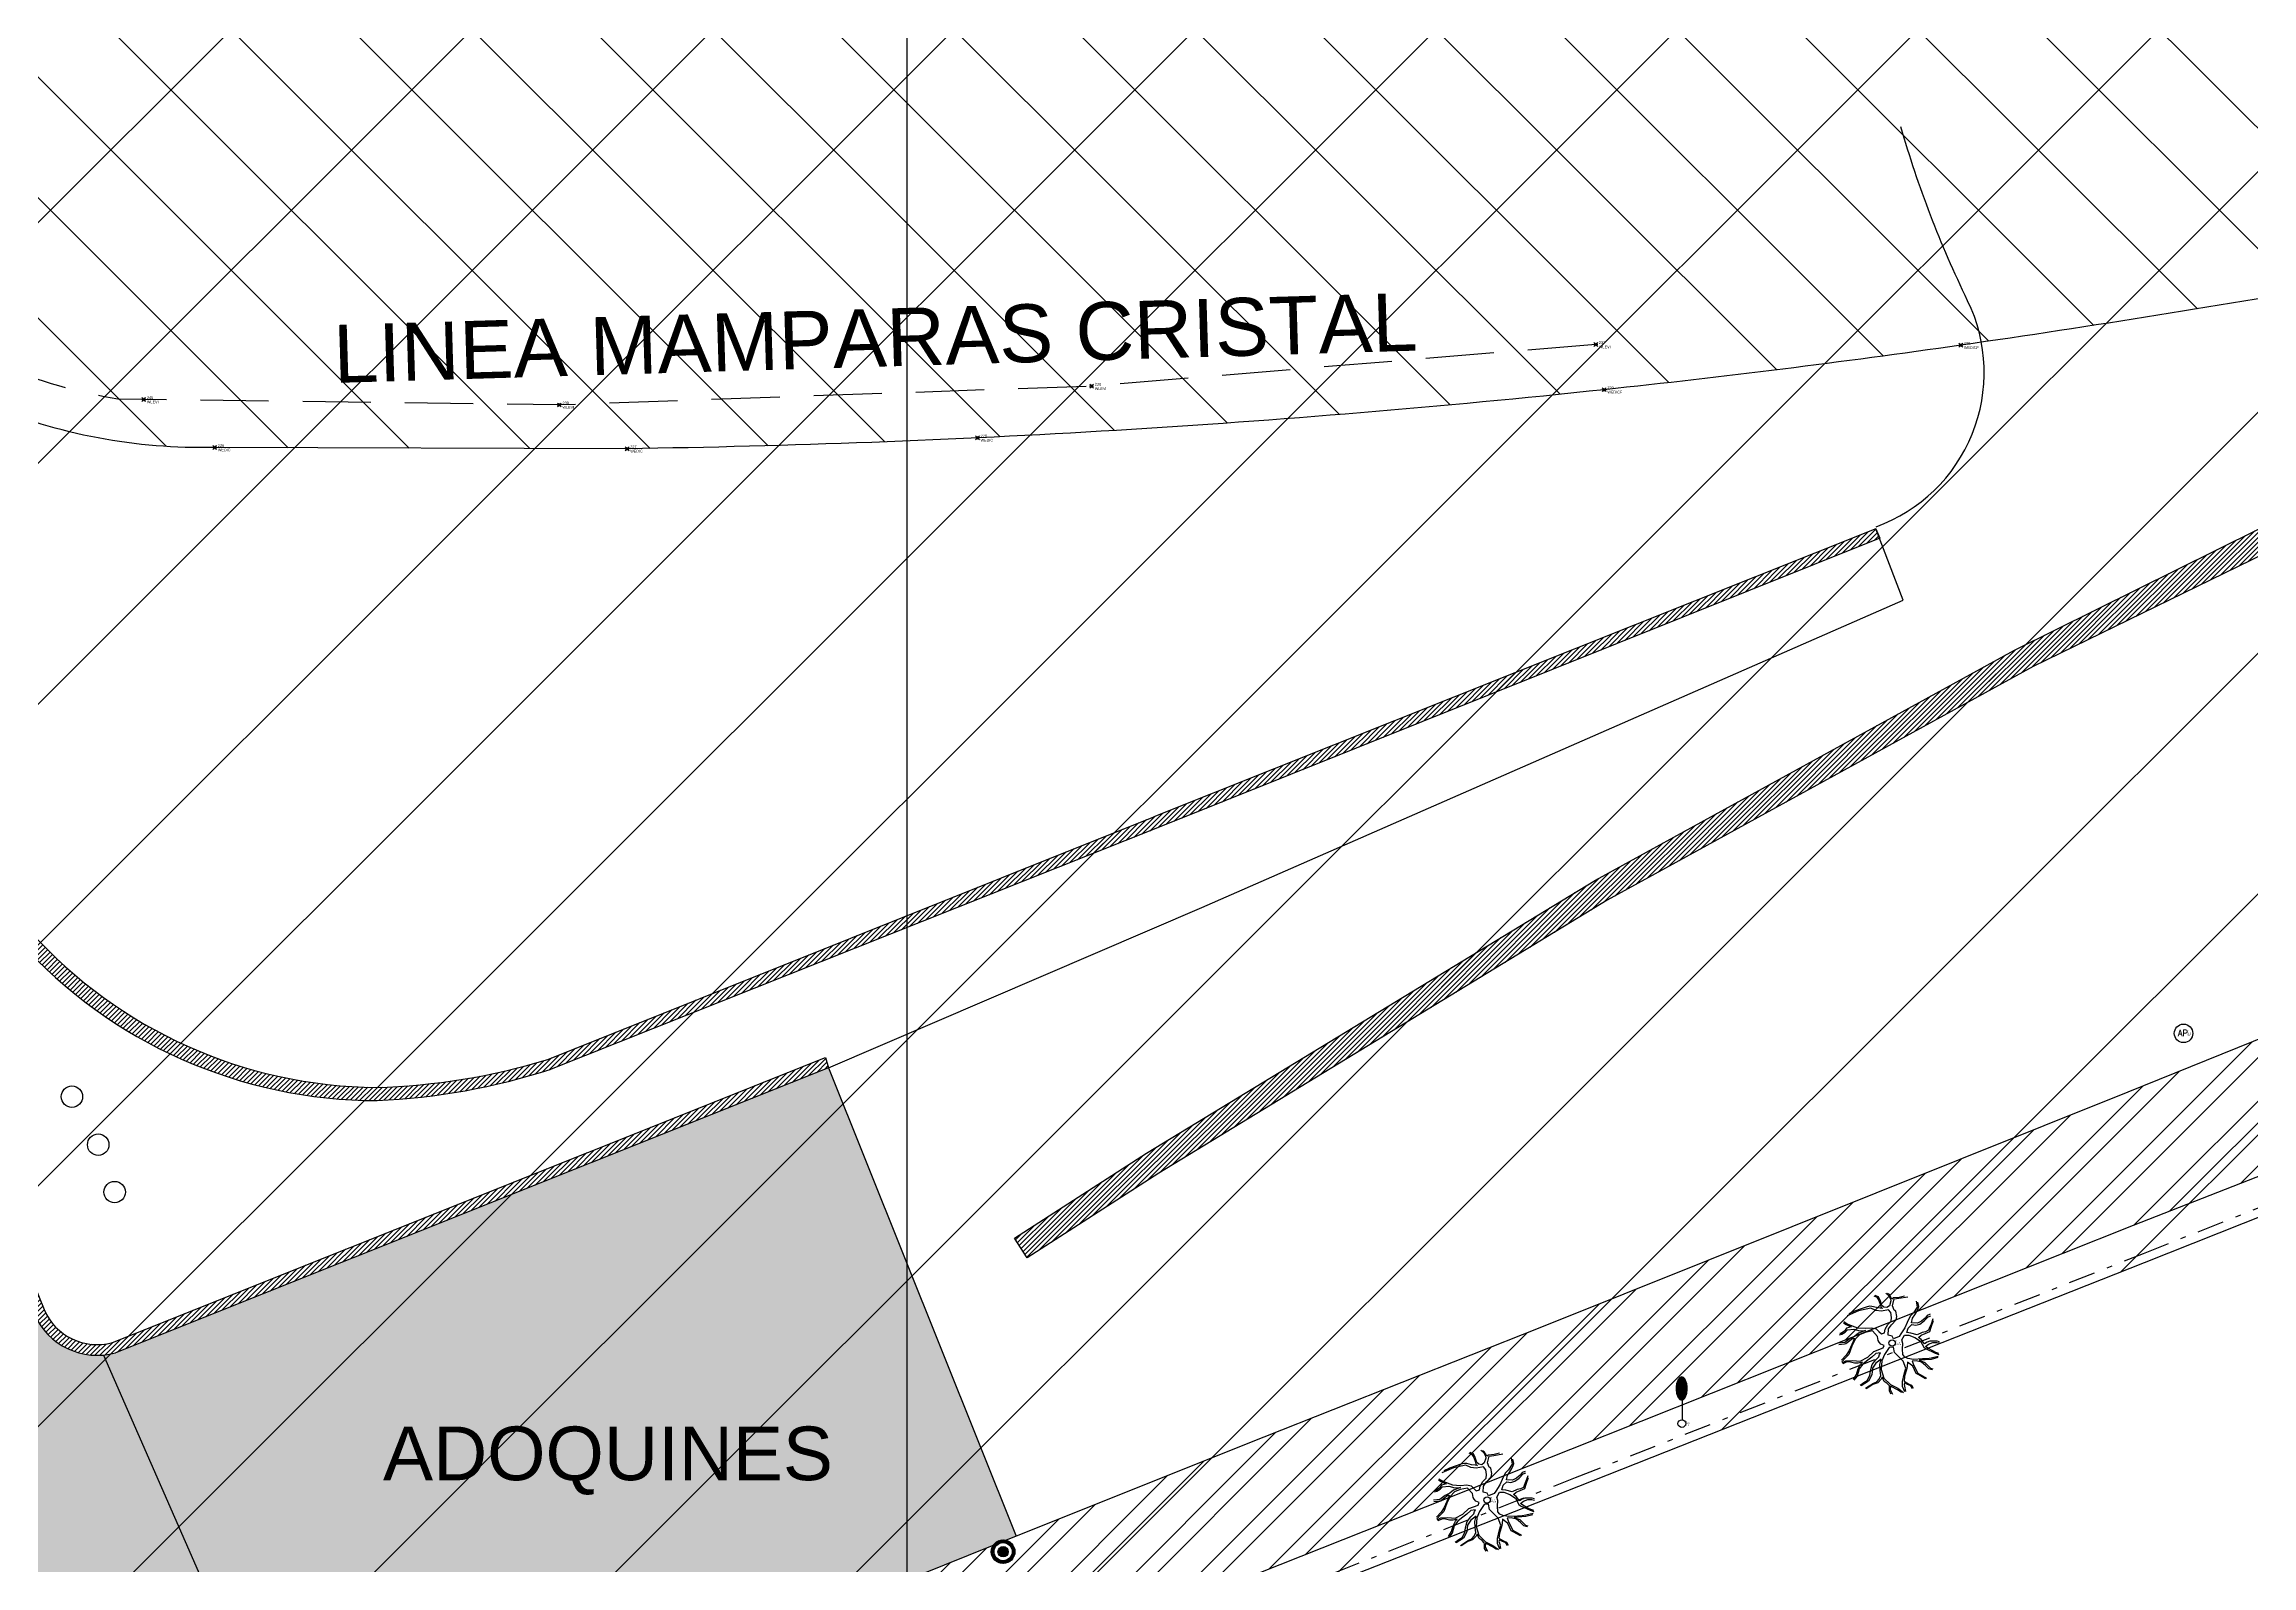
# Model space of a CAD drawing. Extents: x 352140 to 354978, y 6304672 to 6307963.
# Drawn here: x 352483.92 to 352525.05, y 6305421.15 to 6305449.52 of the extents above; entities that cross this region are included whole.
import ezdxf

# ---------------------------------------------------------------- set-up
doc = ezdxf.new("R2010")
doc.units = 0
for name, pattern in [('DASHED', [19.05, 12.7, -6.35]), ('DIVIDE', [1.25, 0.5, -0.25, 0, -0.25, 0, -0.25]), ('HIDDEN', [9.525, 6.35, -3.175]), ('JPG_DASHDOT', [1, 0.5, -0.25, 0, -0.25])]:
    doc.linetypes.add(name, pattern=pattern)
doc.layers.get('0').update_dxf_attribs({"linetype": 'CONTINUOUS'})
for name, color, linetype in [('0-LEVANTAMIENTO 2020.SEP', 252, 'CONTINUOUS'), ('02_Geo ext_Acotamiento', 7, 'CONTINUOUS'), ('1-ADOQUIN', 8, 'CONTINUOUS'), ('1-coordenadas', 8, 'CONTINUOUS'), ('1-LINEA DE CIERRO', 7, 'DIVIDE'), ('1-LINEA EXTERIOR EDIFICIO MADERAS', 252, 'CONTINUOUS'), ('1-LINEA MAMPARA DE CRISTAL', 7, 'HIDDEN'), ('1-MURO', 7, 'CONTINUOUS'), ('1-RADIER', 251, 'CONTINUOUS'), ('1-SOLERA_ZARPA', 222, 'CONTINUOUS'), ('1-VEREDA', 251, 'CONTINUOUS'), ('2-ACHURADO MURO', 9, 'CONTINUOUS'), ('2-ACHURADO RADIER', 9, 'CONTINUOUS'), ('2-ACHURADO VEREDA', 252, 'CONTINUOUS'), ('TOP-URB-SOLERAS', 2, 'JPG_DASHDOT'), ('V-NODE-TEXT', 1, 'CONTINUOUS'), ('V-NODE-TEXT5', 5, 'CONTINUOUS'), ('Z-ARBOL', 253, 'CONTINUOUS'), ('Z-CIAP', 253, 'CONTINUOUS'), ('Z-LUM', 253, 'CONTINUOUS'), ('Z-TOPE', 253, 'CONTINUOUS')]:
    doc.layers.add(name, color=color, linetype=linetype)
doc.styles.add('A', font='arial.ttf', dxfattribs={"height": 2})
doc.styles.add('ROMANS', font='romans.shx', dxfattribs={"width": 0.75})
doc.dimstyles.new('Principal', dxfattribs={"dimscale": 0, "dimtxt": 2, "dimasz": 2, "dimexe": 1, "dimexo": 1, "dimtad": 1, "dimrnd": 0.05, "dimzin": 1, "dimtxsty": 'ROMANS', "dimcen": 2.5, "dimclrt": 2, "dimaunit": 2, "dimadec": 0, "dimazin": 0, "dimtfac": 1, "dimtmove": 0, "dimatfit": 3, "dimfxl": 1, "dimfxlon": 1, "dimarcsym": 0})
pattern_1 = [(45, (0, 0), (-0.04490128060535, 0.04490128060535), [])]

# ---------------------------------------------------------------- blocks, each defined once
blk = doc.blocks.new('COORDENADAS')
at = {"layer": '1-coordenadas'}
blk.add_line((320, -900.625), (320, -0.625), dxfattribs=at)
blk = doc.blocks.new('*U652', base_point=(352512.828, 6305443.918))
at = {"layer": 'V-NODE-TEXT5', "lineweight": -2}
for p, q in [((352512.792, 6305443.882), (352512.864, 6305443.954)), ((352512.792, 6305443.954), (352512.864, 6305443.882))]:
    blk.add_line(p, q, dxfattribs=at)
blk.add_circle((352512.828, 6305443.918), 0.0254, dxfattribs=at)
at = {"layer": 'V-NODE-TEXT5', "color": 0, "linetype": 'ByBlock', "char_height": 0.0508}
for s, insert, attachment_point in [('WLEVI', (352512.887, 6305443.899), 1), ('237', (352512.887, 6305443.954), 4)]:
    blk.add_mtext(s, dxfattribs=dict(at, insert=insert, attachment_point=attachment_point))
blk = doc.blocks.new('*U653', base_point=(352503.435, 6305443.142))
at = {"layer": 'V-NODE-TEXT5', "lineweight": -2}
for p, q in [((352503.399, 6305443.106), (352503.471, 6305443.178)), ((352503.399, 6305443.178), (352503.471, 6305443.106))]:
    blk.add_line(p, q, dxfattribs=at)
blk.add_circle((352503.435, 6305443.142), 0.0254, dxfattribs=at)
at = {"layer": 'V-NODE-TEXT5', "color": 0, "linetype": 'ByBlock', "char_height": 0.0508}
for s, insert, attachment_point in [('238', (352503.494, 6305443.178), 4), ('WLEVI', (352503.494, 6305443.123), 1)]:
    blk.add_mtext(s, dxfattribs=dict(at, insert=insert, attachment_point=attachment_point))
blk = doc.blocks.new('*U654', base_point=(352493.517, 6305442.792))
at = {"layer": 'V-NODE-TEXT5', "lineweight": -2}
for p, q in [((352493.481, 6305442.756), (352493.553, 6305442.828)), ((352493.481, 6305442.828), (352493.553, 6305442.756))]:
    blk.add_line(p, q, dxfattribs=at)
blk.add_circle((352493.517, 6305442.792), 0.0254, dxfattribs=at)
at = {"layer": 'V-NODE-TEXT5', "color": 0, "linetype": 'ByBlock', "char_height": 0.0508}
for s, insert, attachment_point in [('WLEVI', (352493.576, 6305442.773), 1), ('239', (352493.576, 6305442.828), 4)]:
    blk.add_mtext(s, dxfattribs=dict(at, insert=insert, attachment_point=attachment_point))
blk = doc.blocks.new('*U655', base_point=(352485.774, 6305442.893))
at = {"layer": 'V-NODE-TEXT5', "lineweight": -2}
for p, q in [((352485.738, 6305442.857), (352485.81, 6305442.929)), ((352485.738, 6305442.929), (352485.81, 6305442.857))]:
    blk.add_line(p, q, dxfattribs=at)
blk.add_circle((352485.774, 6305442.893), 0.0254, dxfattribs=at)
at = {"layer": 'V-NODE-TEXT5', "color": 0, "linetype": 'ByBlock', "char_height": 0.0508}
for s, insert, attachment_point in [('WLEVI', (352485.833, 6305442.874), 1), ('240', (352485.833, 6305442.929), 4)]:
    blk.add_mtext(s, dxfattribs=dict(at, insert=insert, attachment_point=attachment_point))
blk = doc.blocks.new('*U671', base_point=(352512.986, 6305443.076))
at = {"layer": 'V-NODE-TEXT5', "lineweight": -2}
for p, q in [((352512.95, 6305443.04), (352513.022, 6305443.112)), ((352512.95, 6305443.112), (352513.022, 6305443.04))]:
    blk.add_line(p, q, dxfattribs=at)
blk.add_circle((352512.986, 6305443.076), 0.0254, dxfattribs=at)
at = {"layer": 'V-NODE-TEXT5', "color": 0, "linetype": 'ByBlock', "char_height": 0.0508}
for s, insert, attachment_point in [('WEDICF', (352513.045, 6305443.057), 1), ('229', (352513.045, 6305443.112), 4)]:
    blk.add_mtext(s, dxfattribs=dict(at, insert=insert, attachment_point=attachment_point))
blk = doc.blocks.new('*U672', base_point=(352519.629, 6305443.906))
at = {"layer": 'V-NODE-TEXT5', "lineweight": -2}
for p, q in [((352519.593, 6305443.87), (352519.665, 6305443.942)), ((352519.593, 6305443.942), (352519.665, 6305443.87))]:
    blk.add_line(p, q, dxfattribs=at)
blk.add_circle((352519.629, 6305443.906), 0.0254, dxfattribs=at)
at = {"layer": 'V-NODE-TEXT5', "color": 0, "linetype": 'ByBlock', "char_height": 0.0508}
for s, insert, attachment_point in [('WEDICF', (352519.688, 6305443.887), 1), ('230', (352519.688, 6305443.942), 4)]:
    blk.add_mtext(s, dxfattribs=dict(at, insert=insert, attachment_point=attachment_point))
blk = doc.blocks.new('*U674', base_point=(352487.097, 6305441.999))
at = {"layer": 'V-NODE-TEXT5', "lineweight": -2}
for p, q in [((352487.061, 6305441.963), (352487.133, 6305442.035)), ((352487.061, 6305442.035), (352487.133, 6305441.963))]:
    blk.add_line(p, q, dxfattribs=at)
blk.add_circle((352487.097, 6305441.999), 0.0254, dxfattribs=at)
at = {"layer": 'V-NODE-TEXT5', "color": 0, "linetype": 'ByBlock', "char_height": 0.0508}
for s, insert, attachment_point in [('WEDIC', (352487.156, 6305441.98), 1), ('226', (352487.156, 6305442.035), 4)]:
    blk.add_mtext(s, dxfattribs=dict(at, insert=insert, attachment_point=attachment_point))
blk = doc.blocks.new('*U675', base_point=(352494.78, 6305441.975))
at = {"layer": 'V-NODE-TEXT5', "lineweight": -2}
for p, q in [((352494.744, 6305441.939), (352494.816, 6305442.011)), ((352494.744, 6305442.011), (352494.816, 6305441.939))]:
    blk.add_line(p, q, dxfattribs=at)
blk.add_circle((352494.78, 6305441.975), 0.0254, dxfattribs=at)
at = {"layer": 'V-NODE-TEXT5', "color": 0, "linetype": 'ByBlock', "char_height": 0.0508}
for s, insert, attachment_point in [('WEDIC', (352494.839, 6305441.956), 1), ('227', (352494.839, 6305442.011), 4)]:
    blk.add_mtext(s, dxfattribs=dict(at, insert=insert, attachment_point=attachment_point))
blk = doc.blocks.new('*U676', base_point=(352501.307, 6305442.179))
at = {"layer": 'V-NODE-TEXT5', "lineweight": -2}
for p, q in [((352501.271, 6305442.143), (352501.343, 6305442.215)), ((352501.271, 6305442.215), (352501.343, 6305442.143))]:
    blk.add_line(p, q, dxfattribs=at)
blk.add_circle((352501.307, 6305442.179), 0.0254, dxfattribs=at)
at = {"layer": 'V-NODE-TEXT5', "color": 0, "linetype": 'ByBlock', "char_height": 0.0508}
for s, insert, attachment_point in [('WEDIC', (352501.366, 6305442.16), 1), ('228', (352501.366, 6305442.215), 4)]:
    blk.add_mtext(s, dxfattribs=dict(at, insert=insert, attachment_point=attachment_point))
blk = doc.blocks.new('ARBOL')
at = {"layer": 'Z-ARBOL', "color": 9, "linetype": 'Continuous', "true_color": 0xbdbdbd}
for p, q in [((-1.4, 3.6), (-1.17, 3.49)), ((-1.03, 3.53), (-1.29, 3.62)), ((-1.17, 3.49), (-1.02, 3.25)), ((-0.9, 3.26), (-1.03, 3.53)), ((-0.48, 3.8), (-0.24, 3.6)), ((-0.21, 3.69), (-0.35, 3.77)), ((-0.24, 3.6), (-0.12, 3.37)), ((-0.06, 3.46), (-0.21, 3.69)), ((-0.03, 3.35), (-0.06, 3.46)), ((0.12, 3.44), (-0.03, 3.35)), ((0.53, 3.47), (0.12, 3.44)), ((0.17, 3.36), (0.52, 3.41)), ((0.52, 3.41), (1.21, 3.53)), ((0.95, 3.58), (0.53, 3.47)), ((-2.57, 2.46), (-3.44, 2.08)), ((-2.87, 2.43), (-3.3, 2.22)), ((-2.44, 2.59), (-2.87, 2.43)), ((-1.61, 2.66), (-2.57, 2.46)), ((-1.99, 2.73), (-2.44, 2.59)), ((-1.72, 2.8), (-1.99, 2.73)), ((-1.54, 2.79), (-1.72, 2.8)), ((-1.23, 2.49), (-1.61, 2.66)), ((-1.19, 2.7), (-1.54, 2.79)), ((-0.82, 2.44), (-1.23, 2.49)), ((-0.92, 2.66), (-1.19, 2.7)), ((-1.02, 3.25), (-0.91, 2.96)), ((-0.73, 2.64), (-0.92, 2.66)), ((-0.91, 2.96), (-0.85, 2.75)), ((-0.77, 2.87), (-0.9, 3.26)), ((-0.85, 2.75), (-0.73, 2.64)), ((-0.27, 2.54), (-0.82, 2.44)), ((-0.63, 2.74), (-0.77, 2.87)), ((-0.4, 2.7), (-0.63, 2.74)), ((-0.21, 2.84), (-0.4, 2.7)), ((-0.1, 2.32), (-0.27, 2.54)), ((-0.1, 3.21), (-0.21, 2.84)), ((-0.12, 3.37), (-0.1, 3.21)), ((-0.04, 1.94), (-0.1, 2.32)), ((-0.06, 1.67), (-0.04, 1.94)), ((-0.05, 1.39), (0.32, 1.78)), ((0.02, 2.83), (0.17, 3.36)), ((0.15, 2.5), (0.02, 2.83)), ((0.28, 2.43), (0.15, 2.5)), ((0.36, 2.02), (0.28, 2.43)), ((0.32, 1.78), (0.36, 2.02)), ((1.39, 2.05), (1.15, 1.57)), ((1.63, 2.3), (1.39, 2.05)), ((1.49, 1.55), (1.56, 1.89)), ((1.56, 1.89), (1.73, 2.16)), ((1.91, 2.74), (1.63, 2.3)), ((1.73, 2.16), (1.88, 2.41)), ((1.85, 3.2), (1.91, 2.74)), ((1.88, 2.41), (2, 2.63)), ((2.03, 2.78), (1.96, 3.12)), ((2, 2.63), (2.03, 2.78)), ((2.52, 1.9), (2.25, 1.66)), ((2.46, 1.68), (2.75, 1.99)), ((2.67, 2.11), (2.52, 1.9)), ((2.91, 2.19), (2.67, 2.11)), ((2.75, 1.99), (2.96, 2.07)), ((3.11, 1.85), (2.97, 1.45)), ((3.02, 1.29), (3.16, 1.72)), ((-3.6, 0.05), (-4.08, -0.02)), ((-4.02, 0.63), (-3.84, 0.67)), ((-3.92, 0.72), (-3.99, 0.73)), ((-3.63, 0.9), (-3.92, 0.72)), ((-3.84, 0.67), (-3.59, 0.83)), ((-3.7, 1.55), (-3.5, 1.42)), ((-3.69, 1.63), (-3.38, 1.44)), ((-3.47, 1.14), (-3.63, 0.9)), ((-3.19, 0.35), (-3.6, 0.05)), ((-3.59, 0.83), (-3.41, 1.01)), ((-3.52, -0.05), (-3.33, 0.12)), ((-3.5, 1.42), (-3.12, 1.23)), ((-3.12, 1.23), (-3.47, 1.14)), ((-3.41, 1.01), (-2.91, 1.05)), ((-3.38, 1.44), (-2.63, 1.16)), ((-3.33, 0.12), (-3, 0.38)), ((-2.97, 0.11), (-3.28, -0.57)), ((-2.85, 0.53), (-3.19, 0.35)), ((-2.81, 0.28), (-3.06, -0.25)), ((-3, 0.38), (-2.89, 0.37)), ((-2.89, 0.37), (-2.97, 0.11)), ((-2.91, 1.05), (-2.46, 0.93)), ((-2.57, 0.76), (-2.85, 0.53)), ((-2.49, 0.62), (-2.81, 0.28)), ((-2.63, 1.16), (-2.02, 1.12)), ((-2.02, 0.96), (-2.57, 0.76)), ((-2.05, 0.81), (-2.49, 0.62)), ((-2.46, 0.93), (-2.02, 0.96)), ((-1.49, 0.92), (-2.05, 0.81)), ((-2.02, 1.12), (-1.54, 1.17)), ((-1.54, 1.17), (-1.22, 1.08)), ((-1.11, 0.5), (-1.49, 0.92)), ((-1.22, 1.08), (-1, 0.87)), ((-1.07, 0.19), (-1.11, 0.5)), ((-0.98, 0.06), (-1.07, 0.19)), ((-1, 0.87), (-0.82, 0.71)), ((-0.86, -0.08), (-0.98, 0.06)), ((-0.82, 0.71), (-0.57, 0.78)), ((-0.57, 0.78), (-0.52, 1.05)), ((-0.52, 1.05), (-0.33, 1.42)), ((-0.33, 1.42), (-0.06, 1.67)), ((-0.31, 0.61), (-0.27, 1.07)), ((0, 0.53), (-0.31, 0.61)), ((-0.27, 1.07), (-0.05, 1.39)), ((0.12, 0.32), (0, 0.53)), ((0.54, 0.5), (0.12, 0.32)), ((0.66, 0.69), (0.54, 0.5)), ((0.97, 1.15), (0.66, 0.69)), ((0.75, 0.23), (0.95, 0.59)), ((0.83, -0.04), (0.75, 0.23)), ((0.95, 0.59), (1.27, 0.61)), ((1.15, 1.57), (0.97, 1.15)), ((1.13, 0.79), (1.23, 1.14)), ((1.43, 0.75), (1.13, 0.79)), ((1.23, 1.14), (1.5, 1.4)), ((1.27, 0.61), (1.74, 0.43)), ((1.92, 0.63), (1.43, 0.75)), ((1.95, 1.51), (1.49, 1.55)), ((1.5, 1.4), (1.82, 1.35)), ((1.74, 0.43), (2.18, 0.14)), ((1.82, 1.35), (2.11, 1.43)), ((2.3, 0.81), (1.92, 0.63)), ((2.25, 1.66), (1.95, 1.51)), ((2.01, 0.43), (2.21, 0.6)), ((2.22, 0.27), (2.01, 0.43)), ((2.11, 1.43), (2.46, 1.68)), ((2.18, 0.14), (2.43, -0.33)), ((2.21, 0.6), (2.52, 0.72)), ((2.39, 0.04), (2.22, 0.27)), ((2.56, 0.85), (2.3, 0.81)), ((2.48, -0.07), (2.39, 0.04)), ((2.67, 0.06), (2.48, -0.07)), ((2.52, 0.72), (2.89, 0.88)), ((2.78, 0.97), (2.56, 0.85)), ((2.89, 0.14), (2.67, 0.06)), ((2.84, 1.11), (2.78, 0.97)), ((2.79, -0.08), (3.12, 0.04)), ((2.97, 1.45), (2.84, 1.11)), ((2.89, 0.88), (3.02, 1.29)), ((3.16, 0.15), (2.89, 0.14)), ((3.12, 0.04), (3.41, 0.04)), ((3.43, 0.14), (3.16, 0.15)), ((3.41, 0.04), (3.61, 0)), ((3.63, 0.09), (3.43, 0.14)), ((-4.07, -0.12), (-3.64, -0.06)), ((-3.51, -0.92), (-3.87, -1.31)), ((-3.56, -1.13), (-3.83, -1.44)), ((-3.8, -1.52), (-3.54, -1.35)), ((-3.45, -1.45), (-3.75, -1.58)), ((-3.64, -0.06), (-3.52, -0.05)), ((-3.31, -0.88), (-3.56, -1.13)), ((-3.54, -1.35), (-2.99, -1.33)), ((-3.28, -0.57), (-3.51, -0.92)), ((-3.27, -1.44), (-3.45, -1.45)), ((-3.06, -0.25), (-3.31, -0.88)), ((-2.88, -1.53), (-3.27, -1.44)), ((-2.99, -1.33), (-2.43, -1.38)), ((-2.59, -1.54), (-2.88, -1.53)), ((-2.27, -1.47), (-2.59, -1.54)), ((-2.58, -1.98), (-2.41, -1.61)), ((-2.24, -1.61), (-2.5, -1.98)), ((-2.43, -1.38), (-1.86, -1.08)), ((-2.41, -1.61), (-2.27, -1.47)), ((-1.96, -1.38), (-2.24, -1.61)), ((-1.54, -1.08), (-1.96, -1.38)), ((-1.86, -1.08), (-1.39, -0.64)), ((-1.64, -2.13), (-1.51, -1.64)), ((-1.23, -0.81), (-1.54, -1.08)), ((-1.51, -1.64), (-1.25, -1.29)), ((-1.24, -1.54), (-1.49, -1.92)), ((-1.39, -0.64), (-0.69, -0.38)), ((-1.25, -1.29), (-1, -1.06)), ((-0.84, -1.24), (-1.24, -1.54)), ((-0.89, -0.74), (-1.23, -0.81)), ((-1, -1.06), (-0.95, -0.88)), ((-0.95, -0.88), (-0.89, -0.74)), ((-0.93, -1.65), (-0.84, -1.24)), ((-0.92, -2.1), (-0.93, -1.65)), ((-0.61, -0.19), (-0.86, -0.08)), ((-0.78, -1.36), (-0.83, -2.03)), ((-0.59, -0.88), (-0.78, -1.36)), ((-0.69, -0.38), (-0.61, -0.19)), ((-0.23, -0.35), (-0.59, -0.88)), ((0.11, -0.32), (-0.23, -0.35)), ((0.18, -0.73), (0.11, -0.32)), ((0.84, -1.38), (0.18, -0.73)), ((0.79, -0.47), (0.83, -0.04)), ((0.81, -0.89), (0.79, -0.47)), ((0.98, -1.09), (0.81, -0.89)), ((1.05, -1.93), (0.84, -1.38)), ((1.19, -1.18), (0.98, -1.09)), ((1.18, -1.46), (1.14, -1.8)), ((1.59, -1.78), (1.18, -1.46)), ((1.64, -1.25), (1.19, -1.18)), ((1.83, -1.36), (1.54, -1.38)), ((1.54, -1.38), (1.67, -1.71)), ((2.33, -1.22), (1.64, -1.25)), ((2.25, -1.46), (1.83, -1.36)), ((2.97, -1.26), (2.07, -1.32)), ((2.07, -1.32), (2.49, -1.49)), ((2.54, -1.71), (2.25, -1.46)), ((2.67, -1.2), (2.33, -1.22)), ((2.43, -0.33), (2.56, -0.43)), ((2.49, -1.49), (2.92, -1.92)), ((2.56, -0.26), (2.79, -0.08)), ((2.73, -0.4), (2.56, -0.26)), ((2.56, -0.43), (3.3, -0.78)), ((2.97, -1.16), (2.67, -1.2)), ((3.11, -0.61), (2.73, -0.4)), ((3.52, -1.02), (2.97, -1.16)), ((3.49, -1.12), (2.97, -1.26)), ((3.33, -0.73), (3.11, -0.61)), ((3.3, -0.78), (3.56, -0.88)), ((3.57, -0.79), (3.33, -0.73)), ((-2.94, -2.79), (-2.71, -2.41)), ((-2.67, -2.54), (-2.91, -2.84)), ((-2.71, -2.41), (-2.58, -1.98)), ((-2.5, -1.98), (-2.67, -2.54)), ((-2.43, -3.22), (-2.16, -3.01)), ((-1.79, -2.92), (-2.37, -3.27)), ((-2.16, -3.01), (-1.89, -2.87)), ((-2.02, -3.46), (-1.76, -3.28)), ((-1.47, -3.17), (-1.98, -3.5)), ((-1.89, -2.87), (-1.69, -2.48)), ((-1.55, -2.43), (-1.79, -2.92)), ((-1.76, -3.28), (-1.41, -3.06)), ((-1.69, -2.48), (-1.64, -2.13)), ((-1.49, -1.92), (-1.55, -2.43)), ((-1.1, -3.05), (-1.47, -3.17)), ((-1.41, -3.06), (-1.17, -2.96)), ((-1.17, -2.96), (-0.99, -2.77)), ((-0.83, -2.77), (-1.1, -3.05)), ((-0.99, -2.77), (-0.87, -2.49)), ((-0.87, -2.49), (-0.92, -2.1)), ((-0.83, -2.03), (-0.63, -2.68)), ((-0.76, -2.6), (-0.83, -2.77)), ((-0.61, -2.93), (-0.76, -2.6)), ((-0.63, -2.68), (-0.11, -3.18)), ((-0.37, -3.1), (-0.61, -2.93)), ((-0.21, -3.26), (-0.37, -3.1)), ((-0.19, -3.36), (-0.21, -3.26)), ((-0.19, -3.69), (-0.19, -3.36)), ((-0.12, -3.3), (-0.14, -3.56)), ((0.47, -3.6), (-0.12, -3.3)), ((-0.11, -3.18), (0.45, -3.46)), ((0.79, -2.93), (0.93, -2.37)), ((0.79, -3.33), (0.79, -2.93)), ((0.98, -3.74), (0.79, -3.33)), ((0.95, -2.53), (0.91, -2.92)), ((0.91, -2.92), (1.26, -3.11)), ((0.95, -3.03), (0.91, -3.17)), ((0.91, -3.17), (0.95, -3.3)), ((0.93, -2.37), (1.05, -1.93)), ((1.09, -2.05), (0.95, -2.53)), ((1.12, -3.15), (0.95, -3.03)), ((0.95, -3.3), (1.03, -3.7)), ((1.14, -1.8), (1.09, -2.05)), ((1.42, -3.26), (1.12, -3.15)), ((1.26, -3.11), (1.48, -3.21)), ((1.56, -3.48), (1.42, -3.26)), ((1.48, -3.21), (1.61, -3.44)), ((1.84, -2.34), (1.59, -1.78)), ((1.67, -1.71), (1.96, -2.31)), ((2.03, -2.44), (1.84, -2.34)), ((1.96, -2.31), (2.63, -2.69)), ((2.54, -2.73), (2.03, -2.44)), ((2.8, -1.98), (2.54, -1.71)), ((3.09, -2.05), (2.8, -1.98)), ((2.92, -1.92), (3.12, -1.97)), ((-0.07, -3.91), (-0.19, -3.69)), ((-0.14, -3.56), (0.04, -3.91)), ((0.45, -3.46), (0.87, -3.77)), ((0.71, -3.78), (0.47, -3.6))]:
    blk.add_line(p, q, dxfattribs=at)
at = {"layer": 'Z-ARBOL', "color": 9, "true_color": 0xbdbdbd}
blk.add_circle((0, 0), 0.245, dxfattribs=at)
blk = doc.blocks.new('*U730', base_point=(352518.349, 6305425.305))
at = {"layer": 'Z-ARBOL', "linetype": 'ByBlock', "lineweight": -2, "xscale": 0.2441400029806206, "yscale": 0.2441400029806206, "zscale": 0.2441400029806206}
blk.add_blockref('ARBOL', (352518.349, 6305425.305), dxfattribs=at)
at = {"layer": 'V-NODE-TEXT', "linetype": 'ByBlock', "char_height": 0.02}
for s, insert, attachment_point in [('39', (352518.414, 6305425.345), 4), ('676.38', (352518.414, 6305425.32), 1), ('°ARBOL', (352518.414, 6305425.275), 4)]:
    blk.add_mtext(s, dxfattribs=dict(at, insert=insert, attachment_point=attachment_point))
blk = doc.blocks.new('*U731', base_point=(352510.803, 6305422.377))
at = {"layer": 'Z-ARBOL', "linetype": 'ByBlock', "lineweight": -2, "xscale": 0.2441400029806206, "yscale": 0.2441400029806206, "zscale": 0.2441400029806206}
blk.add_blockref('ARBOL', (352510.803, 6305422.377), dxfattribs=at)
at = {"layer": 'V-NODE-TEXT', "linetype": 'ByBlock', "char_height": 0.02}
for s, insert, attachment_point in [('41', (352510.868, 6305422.417), 4), ('676.23', (352510.868, 6305422.392), 1), ('°ARBOL', (352510.868, 6305422.347), 4)]:
    blk.add_mtext(s, dxfattribs=dict(at, insert=insert, attachment_point=attachment_point))
blk = doc.blocks.new('LUM')
blk.add_hatch(color=256).paths.add_polyline_path([(0.32, 2.09, 0.048714), (0.29, 2.37, 0.062489), (0.22, 2.58, 0.102974), (0.1, 2.74, 0.180941), (-0.01, 2.78, 0.180941), (-0.12, 2.74, 0.102974), (-0.24, 2.58, 0.062489), (-0.31, 2.37, 0.048714), (-0.34, 2.09, 0.048714), (-0.31, 1.81, 0.062489), (-0.24, 1.6, 0.102974), (-0.12, 1.44, 0.180941), (-0.01, 1.4, 0.180941), (0.1, 1.44, 0.102974), (0.22, 1.6, 0.062489), (0.29, 1.81, 0.048714)])
at = {"layer": 'Z-LUM'}
blk.add_lwpolyline([(-0.34, 2.09, 0.048714), (-0.31, 1.81, 0.062489), (-0.24, 1.6, 0.102974), (-0.12, 1.44, 0.180941), (-0.01, 1.4, 0.180941), (0.1, 1.44, 0.102974), (0.22, 1.6, 0.062489), (0.29, 1.81, 0.048714), (0.32, 2.09, 0.048714), (0.29, 2.37, 0.062489), (0.22, 2.58, 0.102974), (0.1, 2.74, 0.180941), (-0.01, 2.78, 0.180941), (-0.12, 2.74, 0.102974), (-0.24, 2.58, 0.062489), (-0.31, 2.37, 0.048714)], format="xyb", close=True, dxfattribs=at)
blk.add_lwpolyline([(0.01, 1.4), (0.01, 0.23)], dxfattribs=at)
blk.add_circle((0, 0), 0.23, dxfattribs=at)
blk = doc.blocks.new('*U771', base_point=(352514.432, 6305423.803))
at = {"layer": 'Z-LUM', "linetype": 'ByBlock', "lineweight": -2, "xscale": 0.3122469918520235, "yscale": 0.3122469918520235, "zscale": 0.3122469918520235}
blk.add_blockref('LUM', (352514.432, 6305423.803), dxfattribs=at)
at = {"layer": 'V-NODE-TEXT', "linetype": 'ByBlock', "char_height": 0.02}
for s, insert, attachment_point in [('40', (352514.497, 6305423.843), 4), ('676.28', (352514.497, 6305423.818), 1), ('°LUM', (352514.497, 6305423.773), 4)]:
    blk.add_mtext(s, dxfattribs=dict(at, insert=insert, attachment_point=attachment_point))
blk = doc.blocks.new('CIAP')
at = {"layer": 'Z-CIAP', "color": 9, "true_color": 0xbdbdbd}
blk.add_circle((0, 0), 1.2, dxfattribs=at)
at = {"layer": 'Z-CIAP', "color": 9, "true_color": 0xbdbdbd, "style": 'ROMANS'}
blk.add_text('AP', height=0.8, dxfattribs=at).set_placement((-0.75, -0.36))
blk = doc.blocks.new('*U781', base_point=(352523.779, 6305431.077))
at = {"layer": 'Z-CIAP', "linetype": 'ByBlock', "lineweight": -2, "xscale": 0.1434531147387305, "yscale": 0.1434531147387305, "zscale": 0.1434531147387305}
blk.add_blockref('CIAP', (352523.779, 6305431.077), dxfattribs=at)
at = {"layer": 'V-NODE-TEXT', "linetype": 'ByBlock', "char_height": 0.02}
for s, insert, attachment_point in [('676.45', (352523.844, 6305431.092), 1), ('111', (352523.844, 6305431.117), 4), ('°CIAP', (352523.844, 6305431.047), 4)]:
    blk.add_mtext(s, dxfattribs=dict(at, insert=insert, attachment_point=attachment_point))
blk = doc.blocks.new('TOPE')
at = {"layer": 'Z-TOPE'}
h = blk.add_hatch(color=256, dxfattribs=at)
edge = h.paths.add_edge_path()
edge.add_arc((0, 0), 0.478, 0, 360)
for p, q in [((-1.1, 0.04), (-0.75, 0.39)), ((-1.1, -0.1), (-0.83, 0.17)), ((-0.83, -0.15), (-1.1, 0.11)), ((-1.08, 0.2), (-0.2, 1.08)), ((-0.85, 0), (-1.08, 0.23)), ((-1.08, -0.23), (-0.85, 0.01)), ((-0.84, 0.14), (-1.05, 0.35)), ((-1.03, 0.4), (-0.4, 1.03)), ((-0.81, 0.25), (-1.01, 0.45)), ((-0.77, 0.36), (-0.96, 0.54)), ((-0.72, 0.45), (-0.9, 0.63)), ((-0.66, 0.53), (-0.84, 0.71)), ((-0.59, 0.61), (-0.77, 0.79)), ((-0.51, 0.67), (-0.7, 0.85)), ((-0.43, 0.73), (-0.61, 0.92)), ((-0.33, 0.78), (-0.53, 0.97)), ((-0.23, 0.82), (-0.43, 1.02)), ((-0.39, 0.75), (-0.04, 1.1)), ((-0.11, 0.84), (-0.32, 1.05)), ((0.03, 0.85), (-0.21, 1.08)), ((-0.17, 0.83), (0.1, 1.1)), ((0.19, 0.83), (-0.08, 1.1)), ((-0.01, 0.85), (0.23, 1.08)), ((0.43, 0.73), (0.06, 1.1)), ((0.13, 0.84), (0.34, 1.05)), ((1.08, 0.22), (0.22, 1.08)), ((0.24, 0.81), (0.44, 1.01)), ((0.35, 0.77), (0.54, 0.96)), ((1.01, 0.43), (0.43, 1.01)), ((0.44, 0.72), (0.63, 0.91)), ((0.53, 0.66), (0.71, 0.85)), ((0.6, 0.6), (0.78, 0.78)), ((0.67, 0.52), (0.85, 0.7)), ((0.73, 0.44), (0.91, 0.62)), ((1.1, 0.06), (0.73, 0.43)), ((0.78, 0.34), (0.97, 0.53)), ((0.81, 0.24), (1.01, 0.44)), ((1.1, -0.08), (0.83, 0.19)), ((0.83, -0.18), (1.1, 0.09)), ((0.84, 0.12), (1.05, 0.33)), ((0.85, -0.02), (1.08, 0.22)), ((1.08, -0.21), (0.85, 0.03)), ((-0.77, -0.36), (-1.1, -0.03)), ((-0.19, -1.09), (-1.09, -0.19)), ((-1.05, -0.34), (-0.84, -0.13)), ((-0.38, -1.03), (-1.03, -0.38)), ((-1.01, -0.44), (-0.81, -0.24)), ((-0.96, -0.54), (-0.77, -0.35)), ((-0.91, -0.63), (-0.72, -0.44)), ((-0.85, -0.71), (-0.66, -0.53)), ((-0.78, -0.78), (-0.6, -0.6)), ((-0.78, -0.78), (-0.78, -0.78)), ((-0.7, -0.85), (-0.52, -0.67)), ((-0.62, -0.91), (-0.44, -0.73)), ((-0.53, -0.97), (-0.34, -0.78)), ((-0.44, -1.01), (-0.24, -0.81)), ((-0.03, -1.1), (-0.36, -0.77)), ((-0.33, -1.05), (-0.12, -0.84)), ((-0.22, -1.08), (0.02, -0.85)), ((0.11, -1.1), (-0.15, -0.83)), ((-0.09, -1.1), (0.18, -0.83)), ((0.23, -1.08), (0, -0.85)), ((0.05, -1.1), (0.4, -0.74)), ((0.35, -1.05), (0.14, -0.84)), ((0.21, -1.08), (1.08, -0.21)), ((0.45, -1.01), (0.25, -0.81)), ((0.54, -0.96), (0.36, -0.77)), ((0.41, -1.02), (1.02, -0.41)), ((0.63, -0.9), (0.45, -0.72)), ((0.71, -0.84), (0.53, -0.66)), ((0.79, -0.77), (0.61, -0.59)), ((0.85, -0.7), (0.67, -0.51)), ((0.92, -0.61), (0.73, -0.43)), ((0.74, -0.4), (1.1, -0.05)), ((0.97, -0.53), (0.78, -0.33)), ((1.02, -0.43), (0.82, -0.23)), ((1.05, -0.32), (0.84, -0.11))]:
    blk.add_line(p, q, dxfattribs=at)
for radius in [1.1, 0.848, 0.478]:
    blk.add_circle((0, 0), radius, dxfattribs=at)
blk = doc.blocks.new('*D1356')
at = {"layer": '02_Geo ext_Acotamiento', "color": 0, "lineweight": -2, "transparency": 16777216}
blk.add_line((352474.093, 6305972.205), (352473.119, 6305978.179), dxfattribs=at)
at = {"layer": '02_Geo ext_Acotamiento', "color": 0, "transparency": 16777216}
blk.add_solid([(352473.283, 6305978.206), (352472.954, 6305978.153), (352472.958, 6305979.166)], dxfattribs=at)
at = {"layer": '02_Geo ext_Acotamiento', "color": 2, "transparency": 16777216, "insert": (352474.582, 6305974.845), "char_height": 1, "attachment_point": 5, "rotation": 279.2575, "style": 'ROMANS'}
blk.add_mtext('R765,10', dxfattribs=at)

msp = doc.modelspace()

# ---------------------------------------------------------------- hatches: boundary and pattern name
at = {"layer": '0-LEVANTAMIENTO 2020.SEP'}
h = msp.add_hatch(dxfattribs=at)
h.set_pattern_fill('ANSI31', color=252)
h.paths.add_polyline_path([(352458.213, 6305401.216), (352452.503, 6305398.982), (352452.816, 6305399.28), (352452.609, 6305399.636), (352451.638, 6305400.227), (352457.678, 6305402.577), (352457.689, 6305402.79), (352457.683, 6305402.996), (352454.252, 6305411.685), (352450.931, 6305420.069), (352447.151, 6305429.404), (352442.008, 6305442.347), (352436.835, 6305455.304), (352430.757, 6305470.685), (352440.792, 6305475.07), (352451.682, 6305479.894), (352465.771, 6305486.18), (352480.216, 6305492.535), (352496.407, 6305499.712), (352513.657, 6305507.299), (352529.161, 6305514.161), (352541.959, 6305519.8), (352561.927, 6305528.675), (352571.449, 6305540.268), (352583.647, 6305555.178), (352598.213, 6305545.789), (352605.453, 6305541.805), (352602.222, 6305538.721), (352606.073, 6305535.813), (352608.645, 6305532.42), (352608.792, 6305532.234), (352608.857, 6305528.43), (352613.727, 6305525.092), (352613.927, 6305524.926), (352609.716, 6305517.616), (352604.317, 6305502.974), (352607.353, 6305483.644), (352606.958, 6305479.393), (352608.039, 6305476.818), (352609.065, 6305474.225), (352617.537, 6305468.424), (352618.346, 6305465.146), (352618.854, 6305464.849), (352618.951, 6305464.69), (352608.801, 6305460.676), (352599.579, 6305457.023), (352587.598, 6305452.326), (352574.209, 6305447), (352559.984, 6305441.387), (352541.368, 6305434.036), (352532.693, 6305430.631), (352523.045, 6305426.8), (352512.509, 6305422.629), (352503.01, 6305418.889), (352490.722, 6305414.053), (352481.682, 6305410.475), (352476.439, 6305408.401), (352468.05, 6305405.104)])
at = {"layer": '1-LINEA EXTERIOR EDIFICIO MADERAS'}
h = msp.add_hatch(dxfattribs=at)
h.set_pattern_fill('ANSI31', color=252, scale=0.5, angle=90)
h.paths.add_polyline_path([(352509.254, 6305464.349), (352489.235, 6305457.311, 0.006593), (352483.626, 6305455.312, 0.225672), (352479.522, 6305451.091, 0.369359), (352482.833, 6305442.806, 0.105621), (352487.097, 6305441.999), (352494.78, 6305441.975, 0.022709), (352512.986, 6305443.076, 0.009245), (352519.629, 6305443.906, 0.008069), (352526.96, 6305445.081, 0.00776), (352532.19, 6305446.09, 0.003168), (352537.058, 6305447.14, 0.018522), (352547.928, 6305449.983, -0.000433), (352550.887, 6305450.916, 0.02483), (352567.437, 6305456.785, 0.024648), (352573.151, 6305459.473, 0.065043), (352578.117, 6305463.01, 0.03227), (352582.068, 6305467.188, 0.06625), (352589.221, 6305481.458, 0.027642), (352596.216, 6305502.437, 0.013828), (352598.79, 6305513.005, 0.018853), (352600.543, 6305523.006, 0.159831), (352600.113, 6305525.357, 0.093527), (352598.113, 6305527.807, 0.380747), (352588.95, 6305527.551), (352586.878, 6305524.749), (352584.88, 6305521.705), (352583.088, 6305518.971), (352579.481, 6305513.484), (352576.46, 6305508.881), (352569.643, 6305498.477), (352565.382, 6305491.97), (352560.315, 6305485.388), (352555.754, 6305481.548), (352539.433, 6305474.882), (352517.803, 6305467.362)])
at = {"layer": '2-ACHURADO MURO'}
h = msp.add_hatch(dxfattribs=at)
h.set_pattern_fill('ANSI31', color=256, scale=0.02)
h.set_pattern_definition(pattern_1)
h.paths.add_polyline_path([(352477.753, 6305446.148), (352477.887, 6305449.06), (352477.641, 6305448.984), (352477.507, 6305446.072), (352481.886, 6305435.266, -0.017184), (352483.463, 6305432.785, 0.212455), (352490.124, 6305429.825, 0.067719), (352493.364, 6305430.411), (352504.693, 6305434.919), (352518.119, 6305440.31), (352518.049, 6305440.485), (352504.597, 6305435.116), (352493.301, 6305430.59, -0.067674), (352490.114, 6305430.07, -0.2108), (352483.67, 6305432.966), (352482.082, 6305435.381)])
h = msp.add_hatch(dxfattribs=at)
h.set_pattern_fill('ANSI31', color=256, scale=0.02)
h.set_pattern_definition(pattern_1)
h.paths.add_polyline_path([(352478.156, 6305440.193), (352474.824, 6305448.462), (352474.638, 6305448.387), (352477.97, 6305440.118), (352481.649, 6305430.979), (352483.734, 6305425.85, 0.377325), (352485.251, 6305425.123), (352498.532, 6305430.434), (352498.476, 6305430.628), (352485.19, 6305425.314, -0.375265), (352483.919, 6305425.927), (352481.834, 6305431.054)])
h = msp.add_hatch(dxfattribs=at)
h.set_pattern_fill('ANSI31', color=256, scale=0.02)
h.set_pattern_definition(pattern_1)
h.paths.add_polyline_path([(352520.975, 6305437.918), (352529.366, 6305442.011), (352536.77, 6305445.243, -0.381102), (352540.214, 6305444.003), (352540.51, 6305442.722), (352540.666, 6305437.209), (352541.073, 6305437.372), (352540.961, 6305441.25), (352540.915, 6305443.003), (352540.6, 6305444.141, 0.38257), (352536.855, 6305445.738), (352527.689, 6305441.724), (352520.631, 6305438.222), (352512.822, 6305433.934), (352504.46, 6305428.841), (352501.998, 6305427.26), (352502.233, 6305426.895), (352504.69, 6305428.473), (352513.039, 6305433.558)])
at = {"layer": '2-ACHURADO RADIER'}
h = msp.add_hatch(color=256, dxfattribs=at)
h.dxf.hatch_style = 1
h.paths.add_polyline_path([(352498.532, 6305430.434), (352485.251, 6305425.123, -0.045419), (352485.024, 6305425.081), (352488.749, 6305416.568), (352488.846, 6305416.378), (352488.941, 6305416.427), (352494.157, 6305418.53), (352493.79, 6305419.438), (352494.434, 6305419.728), (352494.812, 6305418.794), (352502.028, 6305421.704)])
h = msp.add_hatch(color=256, dxfattribs=at)
h.dxf.hatch_style = 1
h.paths.add_polyline_path([(352485.024, 6305425.081, -0.326314), (352483.734, 6305425.85), (352483.519, 6305426.379), (352477.674, 6305423.927), (352477.855, 6305423.476), (352477.674, 6305423.398), (352478.129, 6305422.276), (352481.622, 6305413.737), (352482.338, 6305411.296, -0.030699), (352481.958, 6305410.78), (352490.405, 6305414.123, -0.061713), (352489.884, 6305414.35), (352488.749, 6305416.568)])
at = {"layer": '2-ACHURADO VEREDA'}
h = msp.add_hatch(dxfattribs=at)
h.set_pattern_fill('ANSI32', color=256, scale=0.09)
edge = h.paths.add_edge_path()
edge.add_line((352494.157, 6305418.53), (352488.941, 6305416.427))
edge.add_line((352488.941, 6305416.427), (352489.942, 6305414.484))
edge.add_arc((352490.824, 6305415.746), 1.539, 235.046, 265.5321)
edge.add_line((352490.704, 6305414.211), (352494.697, 6305415.812))
edge.add_line((352494.697, 6305415.812), (352494.552, 6305416.257))
edge.add_line((352494.552, 6305416.257), (352502.709, 6305419.494))
edge.add_line((352502.709, 6305419.494), (352512.363, 6305423.326))
edge.add_line((352512.363, 6305423.326), (352522.849, 6305427.501))
edge.add_line((352522.849, 6305427.501), (352532.385, 6305431.239))
edge.add_line((352532.385, 6305431.239), (352541.168, 6305434.704))
edge.add_line((352541.168, 6305434.704), (352560.355, 6305442.352))
edge.add_line((352560.355, 6305442.352), (352574.057, 6305447.661))
edge.add_line((352574.057, 6305447.661), (352586.18, 6305452.427))
edge.add_line((352586.18, 6305452.427), (352599.796, 6305457.878))
edge.add_line((352599.796, 6305457.878), (352599.983, 6305460.901))
edge.add_line((352599.983, 6305460.901), (352599.939, 6305461.036))
edge.add_line((352599.939, 6305461.036), (352596.032, 6305459.42))
edge.add_line((352596.032, 6305459.42), (352585.207, 6305455.053))
edge.add_line((352585.207, 6305455.053), (352572.313, 6305449.916))
edge.add_line((352572.313, 6305449.916), (352559.381, 6305444.752))
edge.add_line((352559.381, 6305444.752), (352540.705, 6305437.224))
edge.add_line((352540.705, 6305437.224), (352531.498, 6305433.526))
edge.add_line((352531.498, 6305433.526), (352522.742, 6305429.978))
edge.add_line((352522.742, 6305429.978), (352511.784, 6305425.587))
edge.add_line((352511.784, 6305425.587), (352506.646, 6305423.549))
edge.add_line((352506.646, 6305423.549), (352502.028, 6305421.704))
edge.add_line((352502.028, 6305421.704), (352494.812, 6305418.794))
edge.add_line((352494.812, 6305418.794), (352495.181, 6305417.883))
edge.add_line((352495.181, 6305417.883), (352494.537, 6305417.593))
edge.add_line((352494.537, 6305417.593), (352494.157, 6305418.53))

# ---------------------------------------------------------------- linework, layer by layer
at = {"layer": '0-LEVANTAMIENTO 2020.SEP', "flags": 128}
msp.add_lwpolyline([(352599.579, 6305457.023), (352587.598, 6305452.326), (352574.209, 6305447), (352559.984, 6305441.387), (352541.368, 6305434.036), (352532.693, 6305430.631), (352523.045, 6305426.8), (352512.509, 6305422.629), (352503.01, 6305418.889), (352490.722, 6305414.053), (352481.682, 6305410.475), (352476.439, 6305408.401), (352468.05, 6305405.104), (352458.213, 6305401.216)], dxfattribs=at)
at = {"layer": '1-ADOQUIN', "flags": 128}
msp.add_lwpolyline([(352498.532, 6305430.434), (352502.028, 6305421.704)], dxfattribs=at)
at = {"layer": '1-ADOQUIN'}
for centre in [(352484.436, 6305429.897), (352484.926, 6305429.002), (352485.232, 6305428.118)]:
    msp.add_circle(centre, 0.2, dxfattribs=at)
at = {"layer": '1-LINEA EXTERIOR EDIFICIO MADERAS', "flags": 128}
msp.add_lwpolyline([(352526.96, 6305445.081, -0.008069), (352519.629, 6305443.906, -0.009245), (352512.986, 6305443.076, -0.022709), (352494.78, 6305441.975), (352487.097, 6305441.999, -0.105621), (352482.833, 6305442.806, -0.369359), (352479.522, 6305451.091, -0.225672), (352483.626, 6305455.312, -0.006593), (352489.235, 6305457.311), (352509.254, 6305464.349), (352517.803, 6305467.362), (352539.433, 6305474.882)], format="xyb", dxfattribs=at)
at = {"layer": '1-LINEA MAMPARA DE CRISTAL', "ltscale": 0.2, "flags": 128}
msp.add_lwpolyline([(352512.828, 6305443.918), (352503.435, 6305443.142), (352493.517, 6305442.792), (352485.29, 6305442.899, -0.058587), (352483.133, 6305443.521, -0.105886)], format="xyb", dxfattribs=at)
at = {"layer": '1-MURO'}
for p, q in [((352520.631, 6305438.222), (352527.689, 6305441.724)), ((352518.049, 6305440.485), (352504.597, 6305435.116)), ((352518.119, 6305440.31), (352504.693, 6305434.919)), ((352518.049, 6305440.485), (352518.119, 6305440.31)), ((352512.822, 6305433.934), (352520.631, 6305438.222)), ((352493.301, 6305430.59), (352504.597, 6305435.116)), ((352504.693, 6305434.919), (352493.364, 6305430.411)), ((352504.46, 6305428.841), (352512.822, 6305433.934)), ((352481.834, 6305431.054), (352483.919, 6305425.927)), ((352485.19, 6305425.314), (352498.476, 6305430.628)), ((352498.532, 6305430.434), (352485.251, 6305425.123)), ((352501.998, 6305427.26), (352504.46, 6305428.841))]:
    msp.add_line(p, q, dxfattribs=at)
at = {"layer": '1-MURO', "flags": 128}
for points in [[(352474.638, 6305448.387), (352477.97, 6305440.118), (352481.649, 6305430.979), (352483.734, 6305425.85, 0.377325), (352485.251, 6305425.123)], [(352518.052, 6305440.523, 0.445075), (352519.757, 6305444.736, -0.04334), (352518.514, 6305447.976, 2.208778)], [(352540.51, 6305442.722), (352540.214, 6305444.003, 0.381102), (352536.77, 6305445.243), (352529.366, 6305442.011), (352520.975, 6305437.918), (352513.039, 6305433.558), (352504.69, 6305428.473), (352502.233, 6305426.895)], [(352490.114, 6305430.07, 0.067674), (352493.301, 6305430.59, 0.997384)], [(352490.124, 6305429.825, 0.067719), (352493.364, 6305430.411, -0.138672)]]:
    msp.add_lwpolyline(points, format="xyb", dxfattribs=at)
for points in [[(352498.476, 6305430.628), (352498.532, 6305430.434)], [(352502.233, 6305426.895), (352501.998, 6305427.26)]]:
    msp.add_lwpolyline(points, dxfattribs=at)
at = {"layer": '1-MURO'}
for centre, radius, start, end in [((352490.174, 6305438.821), 8.751, 221.993, 269.6077), ((352490.119, 6305438.789), 8.964, 222.0519, 270.0295), ((352484.905, 6305426.348), 1.073, 203.1298, 285.4073)]:
    msp.add_arc(centre, radius, start, end, dxfattribs=at)
at = {"layer": '1-RADIER', "flags": 128}
for points in [[(352498.532, 6305430.434), (352505.491, 6305433.423), (352518.556, 6305439.152), (352518.049, 6305440.485)], [(352485.024, 6305425.081), (352488.749, 6305416.568)]]:
    msp.add_lwpolyline(points, dxfattribs=at)
msp.add_lwpolyline([(352485.5, 6305425.223, 0.001495), (352485.506, 6305425.227)], format="xyb", dxfattribs=at)
at = {"layer": '1-VEREDA'}
msp.add_lwpolyline([(352531.498, 6305433.526), (352522.742, 6305429.978), (352511.784, 6305425.587), (352506.646, 6305423.549), (352502.028, 6305421.704), (352494.812, 6305418.794), (352495.181, 6305417.883), (352494.537, 6305417.593), (352494.157, 6305418.53), (352488.941, 6305416.427), (352489.942, 6305414.484, 0.133811), (352490.704, 6305414.211), (352494.697, 6305415.812), (352494.552, 6305416.257), (352502.709, 6305419.494), (352512.363, 6305423.326), (352522.849, 6305427.501), (352532.385, 6305431.239)], format="xyb", dxfattribs=at)
at = {"layer": 'TOP-URB-SOLERAS'}
for p, q in [((352523.032, 6305426.975), (352532.641, 6305430.776)), ((352512.449, 6305422.797), (352523.032, 6305426.975)), ((352502.837, 6305418.999), (352512.449, 6305422.797))]:
    msp.add_line(p, q, dxfattribs=at)

# ---------------------------------------------------------------- block references
at = {"color": 252, "linetype": 'DASHED'}
msp.add_blockref('COORDENADAS', (352180, 6306200.625), dxfattribs=at)
for name, p in [('*U652', (352512.828, 6305443.918)), ('*U672', (352519.629, 6305443.906)), ('*U653', (352503.435, 6305443.142)), ('*U655', (352485.774, 6305442.893)), ('*U654', (352493.517, 6305442.792)), ('*U671', (352512.986, 6305443.076)), ('*U674', (352487.097, 6305441.999)), ('*U675', (352494.78, 6305441.975)), ('*U676', (352501.307, 6305442.179))]:
    msp.add_blockref(name, p)
at = {"layer": '1-SOLERA_ZARPA', "linetype": 'Continuous', "xscale": 0.2, "yscale": 0.2, "zscale": 0.2}
msp.add_blockref('TOPE', (352501.786, 6305421.414), dxfattribs=at)
at = {"layer": 'Z-ARBOL'}
for name, p in [('*U730', (352518.349, 6305425.305)), ('*U731', (352510.803, 6305422.377))]:
    msp.add_blockref(name, p, dxfattribs=at)
at = {"layer": 'Z-CIAP'}
msp.add_blockref('*U781', (352523.779, 6305431.077), dxfattribs=at)
at = {"layer": 'Z-LUM'}
msp.add_blockref('*U771', (352514.432, 6305423.803), dxfattribs=at)

# ---------------------------------------------------------------- texts
at = {"layer": '1-LINEA DE CIERRO', "style": 'A'}
msp.add_text('LINEA MAMPARAS CRISTAL', height=1.08, rotation=1.713, dxfattribs=at).set_placement((352489.324, 6305443.202))
msp.add_text('ADOQUINES', height=1, dxfattribs=at).set_placement((352490.233, 6305422.747))

# ---------------------------------------------------------------- dimensions: what is measured, and where the dimension line sits
at = {"layer": '02_Geo ext_Acotamiento'}
dim = msp.add_radius_dim(center=(352596.042, 6305224.025), mpoint=(352472.958, 6305979.166), dimstyle='Principal', override={"dimscale": 0, "dimaunit": 0, "dimfxl": 0.22, "dimarcsym": 1}, dxfattribs=at)
dim.commit()
dim.dimension.update_dxf_attribs({"geometry": '*D1356', "text_midpoint": (352473.686, 6305974.698), "dimtype": 164})

doc.saveas('drawing.dxf')
